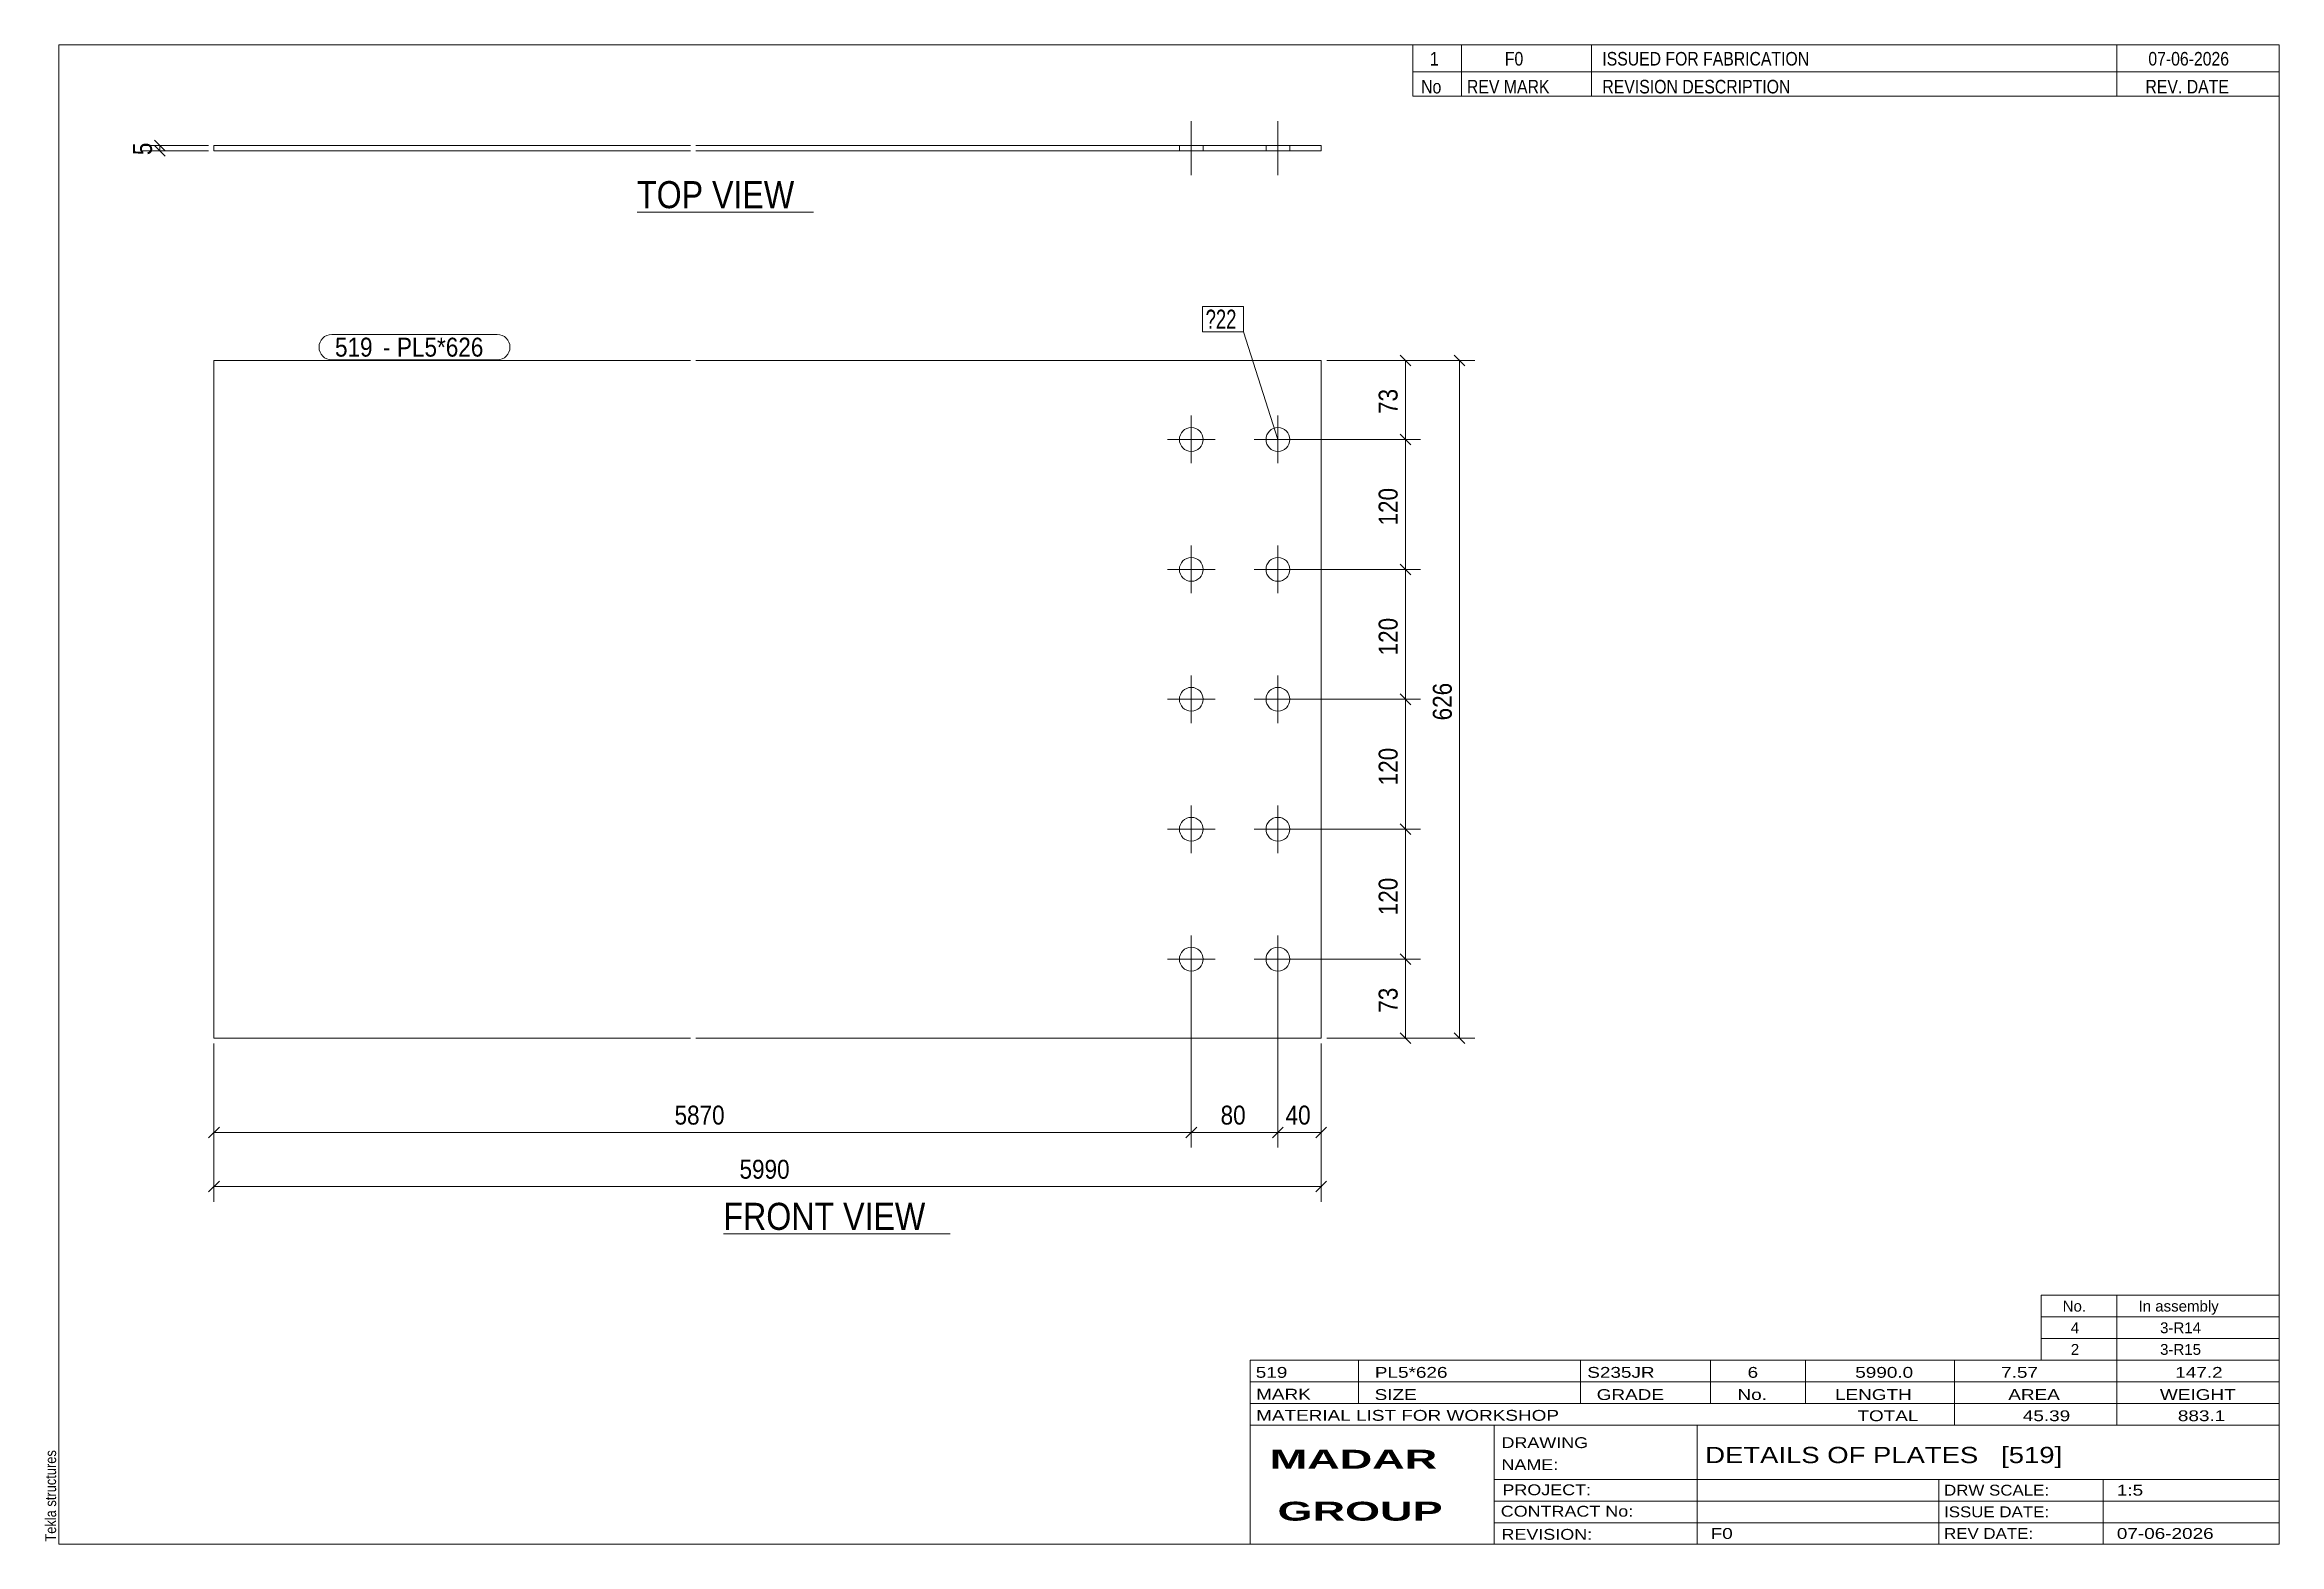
# Model space of a CAD drawing. Header units: millimetres. Extents: x 2 to 415, y 5 to 282.
import ezdxf

# ---------------------------------------------------------------- set-up
doc = ezdxf.new("R2010")
doc.units = ezdxf.units.MM
doc.linetypes.add('XKITLINE00', pattern=[0])
for name, color, linetype, lineweight in [('Bolt', 3, 'Continuous', 0), ('BoltMark', 7, 'Continuous', 0), ('Dimensions', 7, 'Continuous', 0), ('DrawingSheet', 5, 'Continuous', 0), ('OtherObjectType', 7, 'Continuous', 0), ('Part', 2, 'Continuous', 0), ('PartMark', 7, 'Continuous', 0)]:
    doc.layers.add(name, color=color, linetype=linetype, lineweight=lineweight)
doc.styles.add('ARIAL', font='ARIAL.TTF')
doc.styles.add('ARIAL_BOLD', font='ARIALBD.TTF')
doc.styles.add('ARIAL_NARROW', font='ARIALN.TTF')

# ---------------------------------------------------------------- blocks, each defined once
blk = doc.blocks.new('*A1')
at = {"layer": 'Bolt', "color": 3, "linetype": 'XKITLINE00', "lineweight": 0}
for p, q in [((214.11, 204.68), (214.11, 213.48)), ((230.11, 204.68), (230.11, 213.48)), ((218.51, 209.08), (209.71, 209.08)), ((234.51, 209.08), (225.71, 209.08)), ((214.11, 180.68), (214.11, 189.48)), ((230.11, 180.68), (230.11, 189.48)), ((218.51, 185.08), (209.71, 185.08)), ((234.51, 185.08), (225.71, 185.08)), ((214.11, 156.68), (214.11, 165.48)), ((230.11, 156.68), (230.11, 165.48)), ((218.51, 161.08), (209.71, 161.08)), ((234.51, 161.08), (225.71, 161.08)), ((214.11, 132.68), (214.11, 141.48)), ((230.11, 132.68), (230.11, 141.48)), ((218.51, 137.08), (209.71, 137.08)), ((234.51, 137.08), (225.71, 137.08)), ((214.11, 108.68), (214.11, 117.48)), ((230.11, 108.68), (230.11, 117.48)), ((218.51, 113.08), (209.71, 113.08)), ((234.51, 113.08), (225.71, 113.08))]:
    blk.add_line(p, q, dxfattribs=at)
for centre in [(214.11, 209.08), (230.11, 209.08), (214.11, 185.08), (230.11, 185.08), (214.11, 161.08), (230.11, 161.08), (214.11, 137.08), (230.11, 137.08), (214.11, 113.08), (230.11, 113.08)]:
    blk.add_circle(centre, 2.2, dxfattribs=at)
blk = doc.blocks.new('*A2')
at = {"layer": 'Part', "color": 2, "linetype": 'XKITLINE00', "lineweight": 0}
for p, q in [((33.65, 98.48), (33.65, 223.68)), ((33.65, 223.68), (121.65, 223.68)), ((122.65, 223.68), (238.11, 223.68)), ((238.11, 223.68), (238.11, 98.48)), ((121.65, 98.48), (33.65, 98.48)), ((238.11, 98.48), (122.65, 98.48))]:
    blk.add_line(p, q, dxfattribs=at)
blk = doc.blocks.new('*A3')
at = {"layer": 'Bolt', "color": 3, "linetype": 'XKITLINE00', "lineweight": 0}
for p, q in [((214.11, 257.9), (214.11, 267.9)), ((214.11, 257.9), (214.11, 267.9)), ((214.11, 257.9), (214.11, 267.9)), ((214.11, 257.9), (214.11, 267.9)), ((214.11, 257.9), (214.11, 267.9)), ((230.11, 257.9), (230.11, 267.9)), ((230.11, 257.9), (230.11, 267.9)), ((230.11, 257.9), (230.11, 267.9)), ((230.11, 257.9), (230.11, 267.9)), ((230.11, 257.9), (230.11, 267.9)), ((211.91, 263.4), (211.91, 262.4)), ((211.91, 263.4), (211.91, 262.4)), ((211.91, 263.4), (211.91, 262.4)), ((211.91, 263.4), (211.91, 262.4)), ((211.91, 263.4), (211.91, 262.4)), ((216.31, 263.4), (216.31, 262.4)), ((216.31, 263.4), (216.31, 262.4)), ((216.31, 263.4), (216.31, 262.4)), ((216.31, 263.4), (216.31, 262.4)), ((216.31, 263.4), (216.31, 262.4)), ((227.91, 263.4), (227.91, 262.4)), ((227.91, 263.4), (227.91, 262.4)), ((227.91, 263.4), (227.91, 262.4)), ((227.91, 263.4), (227.91, 262.4)), ((227.91, 263.4), (227.91, 262.4)), ((232.31, 263.4), (232.31, 262.4)), ((232.31, 263.4), (232.31, 262.4)), ((232.31, 263.4), (232.31, 262.4)), ((232.31, 263.4), (232.31, 262.4)), ((232.31, 263.4), (232.31, 262.4))]:
    blk.add_line(p, q, dxfattribs=at)
blk = doc.blocks.new('*A4')
at = {"layer": 'Part', "color": 2, "linetype": 'XKITLINE00', "lineweight": 0}
for p, q in [((121.65, 263.4), (33.65, 263.4)), ((33.65, 262.4), (33.65, 263.4)), ((33.65, 262.4), (121.65, 262.4)), ((238.11, 263.4), (122.65, 263.4)), ((122.65, 262.4), (238.11, 262.4)), ((238.11, 262.4), (238.11, 263.4))]:
    blk.add_line(p, q, dxfattribs=at)
blk = doc.blocks.new('*A5')
at = {"layer": 'DrawingSheet', "color": 5, "linetype": 'XKITLINE00', "lineweight": 0}
for p, q in [((415, 282), (5, 282)), ((5, 282), (5, 5)), ((415, 5), (415, 282)), ((5, 5), (415, 5))]:
    blk.add_line(p, q, dxfattribs=at)
at = {"layer": 'DrawingSheet', "color": 5, "style": 'ARIAL', "width": 0.85}
blk.add_text('Tekla structures', height=2, rotation=90, dxfattribs=at).set_placement((4.5, 5.5))
blk = doc.blocks.new('*A6')
at = {"layer": 'OtherObjectType', "color": 7, "linetype": 'XKITLINE00', "lineweight": 0}
for p, q in [((371, 51), (415, 51)), ((371, 47), (371, 51)), ((385, 47), (385, 51)), ((415, 47), (415, 51)), ((371, 47), (415, 47)), ((371, 43), (371, 47)), ((385, 43), (385, 47)), ((415, 43), (415, 47)), ((371, 43), (415, 43)), ((371, 39), (371, 43)), ((385, 39), (385, 43)), ((415, 39), (415, 43)), ((371, 39), (415, 39))]:
    blk.add_line(p, q, dxfattribs=at)
at = {"layer": 'OtherObjectType', "color": 7, "style": 'ARIAL_NARROW', "width": 1.211571}
for s, p in [('No.', (375, 48)), ('In assembly', (389, 48)), ('4', (376.5, 44)), ('3-R14', (392.99, 44)), ('2', (376.5, 40)), ('3-R15', (392.99, 40))]:
    blk.add_text(s, height=2, dxfattribs=at).set_placement(p)
blk = doc.blocks.new('*A7')
at = {"layer": 'OtherObjectType', "color": 7, "linetype": 'XKITLINE00', "lineweight": 0}
for p, q in [((255, 282), (415, 282)), ((415, 282), (255, 282)), ((255, 282), (255, 277)), ((264, 282), (264, 277)), ((288, 282), (288, 277)), ((385, 282), (385, 277)), ((415, 282), (415, 277)), ((255, 277), (415, 277)), ((255, 277), (255, 272.5)), ((255, 277), (415, 277)), ((264, 277), (264, 272.5)), ((288, 277), (288, 272.5)), ((385, 277), (385, 272.5)), ((415, 277), (415, 272.5)), ((415, 272.5), (255, 272.5))]:
    blk.add_line(p, q, dxfattribs=at)
at = {"layer": 'OtherObjectType', "color": 7, "style": 'ARIAL_NARROW'}
for s, width, p in [('1', 1.017001, (258.16, 278.15)), ('F0', 1.017001, (272, 278.15)), ('ISSUED FOR FABRICATION', 1.017001, (290, 278.15)), ('07-06-2026', 1.017001, (390.82, 278.15)), ('No', 1.02, (256.54, 273)), ('REV MARK', 1.02, (265, 273)), ('REVISION DESCRIPTION', 1.02, (290, 273)), ('REV. DATE', 1.02, (390.28, 273))]:
    blk.add_text(s, height=2.5, dxfattribs=dict(at, width=width)).set_placement(p)
blk = doc.blocks.new('*A8')
at = {"layer": 'OtherObjectType', "color": 7, "linetype": 'XKITLINE00', "lineweight": 0}
for p, q in [((225, 39), (415, 39)), ((225, 39), (225, 35)), ((225, 39), (415, 39)), ((245, 35), (245, 39)), ((286, 35), (286, 39)), ((310, 35), (310, 39)), ((327.5, 35), (327.5, 39)), ((355, 35), (355, 39)), ((385, 35), (385, 39)), ((415, 35), (415, 39)), ((225, 35), (415, 35)), ((225, 35), (225, 5)), ((225, 35), (415, 35)), ((245, 31), (245, 35)), ((286, 31), (286, 35)), ((310, 31), (310, 35)), ((327.5, 31), (327.5, 35)), ((355, 31), (355, 35)), ((385, 31), (385, 35)), ((415, 31), (415, 35)), ((225, 31), (415, 31)), ((355, 27), (355, 31)), ((385, 27), (385, 31)), ((415, 27), (415, 31)), ((225, 27), (415, 27)), ((270, 21), (270, 27)), ((307.5, 17), (307.5, 27)), ((415, 21), (415, 27)), ((270, 21), (270, 5)), ((415, 17), (415, 21)), ((270, 17), (415, 17)), ((307.5, 5), (307.5, 17)), ((352.16, 13), (352.16, 17)), ((382.5, 5), (382.5, 17)), ((415, 13), (415, 17)), ((270, 13), (415, 13)), ((352.16, 5), (352.16, 13)), ((415, 9), (415, 13)), ((270, 9), (415, 9)), ((415, 5), (415, 9)), ((225, 5), (415, 5)), ((262.5, 5), (415, 5))]:
    blk.add_line(p, q, dxfattribs=at)
at = {"layer": 'OtherObjectType', "color": 7, "style": 'ARIAL_NARROW'}
for s, height, width, p in [('519', 2, 1.525501, (226.01, 35.76)), ('PL5*626', 2, 1.525501, (248, 35.76)), ('S235JR', 2, 1.525501, (287.22, 35.76)), ('6', 2, 1.525501, (316.82, 35.76)), ('5990.0', 2, 1.525501, (336.7, 35.76)), ('7.57', 2, 1.525501, (363.64, 35.76)), ('147.2', 2, 1.525501, (395.78, 35.76)), ('MARK', 2, 1.525501, (226.08, 31.73)), ('SIZE', 2, 1.525501, (247.96, 31.66)), ('GRADE', 2, 1.525501, (288.96, 31.66)), ('No.', 2, 1.525501, (314.96, 31.66)), ('LENGTH', 2, 1.525501, (332.96, 31.66)), ('AREA', 2, 1.525501, (364.96, 31.66)), ('WEIGHT', 2, 1.525501, (392.96, 31.66)), ('MATERIAL LIST FOR WORKSHOP', 2, 1.525501, (226.08, 27.82)), ('TOTAL', 2, 1.525501, (337.1, 27.75)), ('45.39', 2, 1.525501, (367.64, 27.75)), ('883.1', 2, 1.525501, (396.27, 27.75)), ('DRAWING', 2, 1.445, (271.38, 22.78)), ('NAME:', 2, 1.445, (271.38, 18.72)), ('DETAILS OF PLATES   [519]', 3, 1.474651, (309, 20)), ('PROJECT:', 2, 1.445, (271.55, 14.07)), ('DRW SCALE:', 2, 1.36, (353.1, 14)), ('1:5', 2, 1.525501, (385, 14)), ('CONTRACT No:', 2, 1.445, (271.25, 10.11)), ('ISSUE DATE:', 2, 1.36, (353.1, 10)), ('REVISION:', 2, 1.445, (271.38, 5.84)), ('F0', 2, 1.525501, (310, 6)), ('REV DATE:', 2, 1.36, (353.1, 6)), ('07-06-2026', 2, 1.525501, (385, 6))]:
    blk.add_text(s, height=height, dxfattribs=dict(at, width=width)).set_placement(p)
at = {"layer": 'OtherObjectType', "color": 1, "style": 'ARIAL_BOLD', "width": 1.7}
for s, p in [('MADAR ', (228.58, 18.97)), ('GROUP', (230.03, 9.37))]:
    blk.add_text(s, height=3.5, dxfattribs=at).set_placement(p)
blk = doc.blocks.new('*A9')
at = {"layer": 'Dimensions', "color": 7, "linetype": 'XKITLINE00', "lineweight": 0}
for p, q in [((33.65, 97.48), (33.65, 68.28)), ((238.11, 97.48), (238.11, 68.28)), ((34.64, 72.07), (32.66, 70.09)), ((33.65, 71.08), (238.11, 71.08)), ((239.1, 72.07), (237.12, 70.09))]:
    blk.add_line(p, q, dxfattribs=at)
at = {"layer": 'Dimensions', "color": 3}
for p in [(33.65, 71.08), (238.11, 71.08)]:
    blk.add_point(p, dxfattribs=at)
at = {"layer": 'Dimensions', "color": 3, "style": 'ARIAL', "width": 0.85}
blk.add_text('5990', height=3.5, dxfattribs=at).set_placement((130.69, 72.53))
blk = doc.blocks.new('*A10')
at = {"layer": 'Dimensions', "color": 7, "linetype": 'XKITLINE00', "lineweight": 0}
for p, q in [((214.11, 112.08), (214.11, 78.28)), ((33.65, 97.48), (33.65, 78.28)), ((34.64, 82.07), (32.66, 80.09)), ((33.65, 81.08), (214.11, 81.08)), ((215.1, 82.07), (213.12, 80.09))]:
    blk.add_line(p, q, dxfattribs=at)
at = {"layer": 'Dimensions', "color": 3}
for p in [(33.65, 81.08), (214.11, 81.08)]:
    blk.add_point(p, dxfattribs=at)
at = {"layer": 'Dimensions', "color": 3, "style": 'ARIAL', "width": 0.85}
blk.add_text('5870', height=3.5, dxfattribs=at).set_placement((118.69, 82.53))
blk = doc.blocks.new('*A11')
at = {"layer": 'Dimensions', "color": 7, "linetype": 'XKITLINE00', "lineweight": 0}
for p, q in [((214.11, 112.08), (214.11, 78.28)), ((230.11, 112.08), (230.11, 78.28)), ((215.1, 82.07), (213.12, 80.09)), ((214.11, 81.08), (230.11, 81.08)), ((231.1, 82.07), (229.12, 80.09))]:
    blk.add_line(p, q, dxfattribs=at)
at = {"layer": 'Dimensions', "color": 3}
for p in [(214.11, 81.08), (230.11, 81.08)]:
    blk.add_point(p, dxfattribs=at)
at = {"layer": 'Dimensions', "color": 3, "style": 'ARIAL', "width": 0.85}
blk.add_text('80', height=3.5, dxfattribs=at).set_placement((219.52, 82.53))
blk = doc.blocks.new('*A12')
at = {"layer": 'Dimensions', "color": 7, "linetype": 'XKITLINE00', "lineweight": 0}
for p, q in [((230.11, 112.08), (230.11, 78.28)), ((238.11, 97.48), (238.11, 78.28)), ((231.1, 82.07), (229.12, 80.09)), ((230.11, 81.08), (238.11, 81.08)), ((239.1, 82.07), (237.12, 80.09))]:
    blk.add_line(p, q, dxfattribs=at)
at = {"layer": 'Dimensions', "color": 3}
for p in [(230.11, 81.08), (238.11, 81.08)]:
    blk.add_point(p, dxfattribs=at)
at = {"layer": 'Dimensions', "color": 3, "style": 'ARIAL', "width": 0.85}
blk.add_text('40', height=3.5, dxfattribs=at).set_placement((231.52, 82.53))
blk = doc.blocks.new('*A13')
at = {"layer": 'Dimensions', "color": 7, "linetype": 'XKITLINE00', "lineweight": 0}
for p, q in [((239.11, 223.68), (266.45, 223.68)), ((262.66, 224.67), (264.64, 222.69)), ((263.65, 98.48), (263.65, 223.68)), ((262.66, 99.47), (264.64, 97.49)), ((239.11, 98.48), (266.45, 98.48))]:
    blk.add_line(p, q, dxfattribs=at)
at = {"layer": 'Dimensions', "color": 3}
for p in [(263.65, 223.68), (263.65, 98.48)]:
    blk.add_point(p, dxfattribs=at)
at = {"layer": 'Dimensions', "color": 3, "style": 'ARIAL', "width": 0.85}
blk.add_text('626', height=3.5, rotation=90.0002, dxfattribs=at).set_placement((262.2, 157.19))
blk = doc.blocks.new('*A14')
at = {"layer": 'Dimensions', "color": 7, "linetype": 'XKITLINE00', "lineweight": 0}
for p, q in [((231.11, 113.08), (256.45, 113.08)), ((252.66, 114.07), (254.64, 112.09)), ((253.65, 98.48), (253.65, 113.08)), ((252.66, 99.47), (254.64, 97.49)), ((239.11, 98.48), (256.45, 98.48))]:
    blk.add_line(p, q, dxfattribs=at)
at = {"layer": 'Dimensions', "color": 3}
for p in [(253.65, 113.08), (253.65, 98.48)]:
    blk.add_point(p, dxfattribs=at)
at = {"layer": 'Dimensions', "color": 3, "style": 'ARIAL', "width": 0.85}
blk.add_text('73', height=3.5, rotation=90.0002, dxfattribs=at).set_placement((252.2, 103.19))
blk = doc.blocks.new('*A15')
at = {"layer": 'Dimensions', "color": 7, "linetype": 'XKITLINE00', "lineweight": 0}
for p, q in [((231.11, 137.08), (256.45, 137.08)), ((252.66, 138.07), (254.64, 136.09)), ((253.65, 113.08), (253.65, 137.08)), ((231.11, 113.08), (256.45, 113.08)), ((252.66, 114.07), (254.64, 112.09))]:
    blk.add_line(p, q, dxfattribs=at)
at = {"layer": 'Dimensions', "color": 3}
for p in [(253.65, 137.08), (253.65, 113.08)]:
    blk.add_point(p, dxfattribs=at)
at = {"layer": 'Dimensions', "color": 3, "style": 'ARIAL', "width": 0.85}
blk.add_text('120', height=3.5, rotation=90.0002, dxfattribs=at).set_placement((252.2, 121.19))
blk = doc.blocks.new('*A16')
at = {"layer": 'Dimensions', "color": 7, "linetype": 'XKITLINE00', "lineweight": 0}
for p, q in [((231.11, 161.08), (256.45, 161.08)), ((252.66, 162.07), (254.64, 160.09)), ((253.65, 137.08), (253.65, 161.08)), ((231.11, 137.08), (256.45, 137.08)), ((252.66, 138.07), (254.64, 136.09))]:
    blk.add_line(p, q, dxfattribs=at)
at = {"layer": 'Dimensions', "color": 3}
for p in [(253.65, 161.08), (253.65, 137.08)]:
    blk.add_point(p, dxfattribs=at)
at = {"layer": 'Dimensions', "color": 3, "style": 'ARIAL', "width": 0.85}
blk.add_text('120', height=3.5, rotation=90.0002, dxfattribs=at).set_placement((252.2, 145.19))
blk = doc.blocks.new('*A17')
at = {"layer": 'Dimensions', "color": 7, "linetype": 'XKITLINE00', "lineweight": 0}
for p, q in [((252.66, 186.07), (254.64, 184.09)), ((231.11, 185.08), (256.45, 185.08)), ((253.65, 161.08), (253.65, 185.08)), ((231.11, 161.08), (256.45, 161.08)), ((252.66, 162.07), (254.64, 160.09))]:
    blk.add_line(p, q, dxfattribs=at)
at = {"layer": 'Dimensions', "color": 3}
for p in [(253.65, 185.08), (253.65, 161.08)]:
    blk.add_point(p, dxfattribs=at)
at = {"layer": 'Dimensions', "color": 3, "style": 'ARIAL', "width": 0.85}
blk.add_text('120', height=3.5, rotation=90.0002, dxfattribs=at).set_placement((252.2, 169.19))
blk = doc.blocks.new('*A18')
at = {"layer": 'Dimensions', "color": 7, "linetype": 'XKITLINE00', "lineweight": 0}
for p, q in [((231.11, 209.08), (256.45, 209.08)), ((252.66, 210.07), (254.64, 208.09)), ((253.65, 185.08), (253.65, 209.08)), ((252.66, 186.07), (254.64, 184.09)), ((231.11, 185.08), (256.45, 185.08))]:
    blk.add_line(p, q, dxfattribs=at)
at = {"layer": 'Dimensions', "color": 3}
for p in [(253.65, 209.08), (253.65, 185.08)]:
    blk.add_point(p, dxfattribs=at)
at = {"layer": 'Dimensions', "color": 3, "style": 'ARIAL', "width": 0.85}
blk.add_text('120', height=3.5, rotation=90.0002, dxfattribs=at).set_placement((252.2, 193.19))
blk = doc.blocks.new('*A19')
at = {"layer": 'Dimensions', "color": 7, "linetype": 'XKITLINE00', "lineweight": 0}
for p, q in [((239.11, 223.68), (256.45, 223.68)), ((252.66, 224.67), (254.64, 222.69)), ((253.65, 209.08), (253.65, 223.68)), ((231.11, 209.08), (256.45, 209.08)), ((252.66, 210.07), (254.64, 208.09))]:
    blk.add_line(p, q, dxfattribs=at)
at = {"layer": 'Dimensions', "color": 3}
for p in [(253.65, 223.68), (253.65, 209.08)]:
    blk.add_point(p, dxfattribs=at)
at = {"layer": 'Dimensions', "color": 3, "style": 'ARIAL', "width": 0.85}
blk.add_text('73', height=3.5, rotation=90.0002, dxfattribs=at).set_placement((252.2, 213.79))
blk = doc.blocks.new('*A20')
at = {"layer": 'BoltMark', "color": 7, "linetype": 'XKITLINE00', "lineweight": 0}
for p, q in [((216.15, 233.65), (223.74, 233.65)), ((216.15, 228.95), (216.15, 233.65)), ((223.74, 228.95), (223.74, 233.65)), ((216.15, 228.95), (223.74, 228.95)), ((230.11, 209.08), (223.74, 228.95))]:
    blk.add_line(p, q, dxfattribs=at)
at = {"layer": 'BoltMark', "color": 3, "style": 'ARIAL_NARROW', "width": 0.85}
blk.add_text('?22', height=3.5, dxfattribs=at).set_placement((216.75, 229.55))
blk = doc.blocks.new('*A21')
at = {"layer": 'PartMark', "color": 7, "linetype": 'XKITLINE00', "lineweight": 0}
for p, q in [((55.4, 228.48), (85.95, 228.48)), ((55.4, 223.78), (85.95, 223.78))]:
    blk.add_line(p, q, dxfattribs=at)
for centre, start, end in [((55.4, 226.13), 90, 270), ((85.95, 226.13), 270, 90)]:
    blk.add_arc(centre, 2.35, start, end, dxfattribs=at)
at = {"layer": 'PartMark', "color": 1, "style": 'ARIAL', "width": 0.85}
blk.add_text('519', height=3.5, dxfattribs=at).set_placement((56, 224.38))
at = {"layer": 'PartMark', "color": 3, "style": 'ARIAL', "width": 0.85}
for s, p in [('PL5*626', (67.44, 224.38)), ('-', (64.84, 224.38))]:
    blk.add_text(s, height=3.5, dxfattribs=at).set_placement(p)
blk = doc.blocks.new('*A22')
at = {"layer": 'OtherObjectType', "color": 7, "linetype": 'XKITLINE00', "lineweight": 0}
blk.add_line((127.72, 62.33), (169.58, 62.33), dxfattribs=at)
at = {"layer": 'OtherObjectType', "color": 3, "style": 'ARIAL', "width": 0.85}
blk.add_text('FRONT VIEW', height=5, dxfattribs=at).set_placement((127.72, 63.08))
blk = doc.blocks.new('*A23')
at = {"layer": 'Dimensions', "color": 7, "linetype": 'XKITLINE00', "lineweight": 0}
for p, q in [((22.66, 264.39), (24.64, 262.41)), ((32.65, 263.4), (20.45, 263.4)), ((32.65, 262.4), (20.45, 262.4)), ((22.66, 263.39), (24.64, 261.41)), ((23.65, 262.4), (23.65, 263.4))]:
    blk.add_line(p, q, dxfattribs=at)
at = {"layer": 'Dimensions', "color": 3}
for p in [(23.65, 263.4), (23.65, 262.4)]:
    blk.add_point(p, dxfattribs=at)
at = {"layer": 'Dimensions', "color": 3, "style": 'ARIAL', "width": 0.85}
blk.add_text('5', height=3.5, rotation=90.0002, dxfattribs=at).set_placement((22.2, 261.6))
blk = doc.blocks.new('*A24')
at = {"layer": 'OtherObjectType', "color": 7, "linetype": 'XKITLINE00', "lineweight": 0}
blk.add_line((111.76, 251.05), (144.36, 251.05), dxfattribs=at)
at = {"layer": 'OtherObjectType', "color": 3, "style": 'ARIAL', "width": 0.85}
blk.add_text('TOP VIEW', height=5, dxfattribs=at).set_placement((111.76, 251.8))

msp = doc.modelspace()

# ---------------------------------------------------------------- block references
at = {"lineweight": 0}
for name in ['*A5', '*A7', '*A23', '*A3', '*A4', '*A24', '*A20', '*A21', '*A2', '*A19', '*A13', '*A1', '*A18', '*A17', '*A16', '*A15', '*A10', '*A11', '*A12', '*A14', '*A9', '*A22', '*A6', '*A8']:
    msp.add_blockref(name, (0, 0), dxfattribs=at)

doc.saveas('drawing.dxf')
